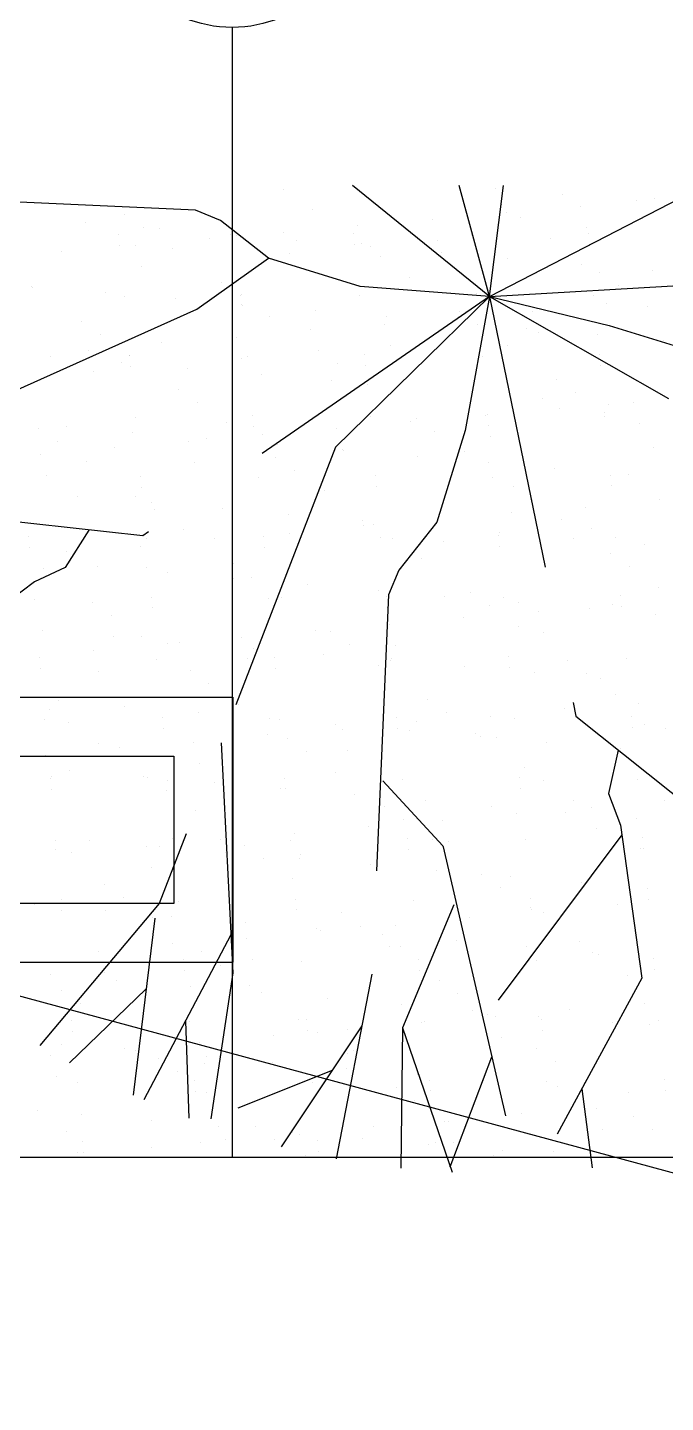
# Model space of a CAD drawing. Header units: millimetres. Extents: x 98 to 155, y -181 to 127.
# Drawn here: x 147.302 to 148.6, y 123.112 to 125.912 of the extents above; entities that cross this region are included whole.
import ezdxf
from ezdxf.enums import TextEntityAlignment as Align
from ezdxf.xclip import XClip

# ---------------------------------------------------------------- set-up
doc = ezdxf.new("R2010")
doc.units = ezdxf.units.MM
doc.header["$LTSCALE"] = 15
doc.header["$XCLIPFRAME"] = 2
for name, pattern in [('ACAD_ISO07W100', [3, 0, -3]), ('HIDDEN', [0.375, 0.25, -0.125]), ('HIDDEN2', [0.1875, 0.125, -0.0625]), ('PHANTOM', [63.5, 31.75, -6.35, 6.35, -6.35, 6.35, -6.35]), ('PHANTOM2', [1.25, 0.625, -0.125, 0.125, -0.125, 0.125, -0.125])]:
    doc.linetypes.add(name, pattern=pattern)
doc.layers.get('0').update_dxf_attribs({"color": 250})
for name, color, linetype in [('A-EJES', 250, 'PHANTOM'), ('A-MURO BAJO', 250, 'Continuous'), ('A-PROYECCIONES', 250, 'HIDDEN'), ('A_30_DispositivosSanit', 250, 'Continuous'), ('DLP_VERDE', 250, 'Continuous')]:
    doc.layers.add(name, color=color, linetype=linetype)
doc.layers.add('A-MUROS', color=252, linetype='Continuous', lineweight=30)
doc.styles.add('R80', font='ARIALN.TTF', dxfattribs={"height": 2.03})

# ---------------------------------------------------------------- blocks, each defined once
blk = doc.blocks.new('A$C9f73720c')
at = {"layer": 'A-MURO BAJO'}
blk.add_line((29.4557, 91.5353, 0), (28.2545, 86.1679, 0), dxfattribs=at)
at = {"layer": 'A-PROYECCIONES'}
blk.add_line((27.9525, 87.1063, 0), (53.4443, 135.5564, 0), dxfattribs=at)
at = {"layer": 'A-PROYECCIONES', "linetype": 'HIDDEN2', "ltscale": 0.3}
for p, q in [((30.2875, 89.4606, 0), (30.62, 90.4319, 0)), ((30.2447, 89.6959, 0), (30.114, 89.9824, 0)), ((30.9115, 89.2106, 0), (31.1136, 89.9564, 0)), ((29.5499, 89.5911, 0), (29.3205, 89.8917, 0)), ((29.3852, 89.6557, 0), (29.2728, 89.8404, 0)), ((29.4555, 89.4627, 0), (29.1664, 89.7091, 0)), ((29.5227, 89.6068, 0), (29.1808, 89.7284, 0)), ((30.2589, 89.6285, 0), (30.2447, 89.6959, 0)), ((30.6256, 89.6865, 0), (30.7141, 89.2519, 0)), ((29.3041, 89.5917, 0), (29.1103, 89.6282, 0)), ((30.3232, 89.5649, 0), (30.2589, 89.6285, 0)), ((30.3781, 89.0385, 0), (29.5499, 89.5911, 0)), ((29.3793, 89.4757, 0), (29.0987, 89.5846, 0)), ((29.1414, 89.322, 0), (29.1082, 89.5262, 0)), ((29.2167, 89.2434, 0), (29.0119, 89.4574, 0)), ((29.8417, 89.3964, 0), (29.3793, 89.4757, 0)), ((30.6088, 88.665, 0), (30.2875, 89.4606, 0)), ((29.315, 89.2005, 0), (28.9638, 89.3536, 0)), ((29.1945, 89.1635, 0), (28.9163, 89.2293, 0)), ((30.7141, 89.2519, 0), (30.7836, 89.0874, 0)), ((30.0608, 88.9984, 0), (29.315, 89.2005, 0)), ((30.88, 89.166, 0), (30.9115, 89.2106, 0)), ((30.6088, 88.665, 0), (31.2702, 89.1886, 0)), ((29.1945, 89.1635, 0), (28.8855, 89.1289, 0)), ((29.416, 89.0067, 0), (29.1945, 89.1635, 0)), ((30.7836, 89.0874, 0), (30.88, 89.166, 0)), ((28.8973, 89.1302, 0), (29.0971, 88.9989, 0)), ((29.6944, 89.0928, 0), (29.5385, 89.002, 0)), ((30.6861, 88.9178, 0), (30.7836, 89.0874, 0)), ((30.6088, 88.665, 0), (30.3781, 89.0385, 0)), ((29.5364, 89.0022, 0), (28.8547, 88.9972, 0)), ((29.5385, 89.002, 0), (29.5364, 89.0022, 0)), ((30.1055, 88.9669, 0), (30.0608, 88.9984, 0)), ((29.4804, 88.6421, 0), (29.2072, 88.9606, 0)), ((30.184, 88.8705, 0), (30.1055, 88.9669, 0)), ((29.1868, 88.666, 0), (28.9148, 88.9031, 0)), ((30.6088, 88.665, 0), (30.6861, 88.9178, 0)), ((30.3537, 88.773, 0), (30.184, 88.8705, 0)), ((28.9937, 88.8343, 0), (28.8323, 88.8485, 0)), ((30.6088, 88.665, 0), (30.3537, 88.773, 0)), ((29.7365, 88.6803, 0), (28.9353, 88.0365, 0)), ((29.5007, 88.6404, 0), (29.1868, 88.666, 0)), ((30.6088, 88.665, 0), (29.7365, 88.6803, 0)), ((30.6088, 88.665, 0), (30.9996, 88.6834, 0)), ((29.5689, 88.65, 0), (29.5007, 88.6404, 0)), ((29.6506, 88.6112, 0), (29.5689, 88.65, 0)), ((30.6088, 88.665, 0), (30.3268, 88.3552, 0)), ((30.6088, 88.665, 0), (30.4985, 88.4406, 0)), ((30.6088, 88.665, 0), (30.5253, 88.1519, 0)), ((30.6088, 88.665, 0), (30.7199, 88.243, 0)), ((30.6088, 88.665, 0), (30.8308, 88.5854, 0)), ((30.4985, 88.4406, 0), (30.401, 88.271, 0))]:
    blk.add_line(p, q, dxfattribs=at)
at = {"layer": 'DLP_VERDE', "linetype": 'Continuous'}
for p, q in [((29.1924, 89.9255, 0), (29.1924, 89.9255, 0)), ((29.1387, 89.8763, 0), (29.1387, 89.8763, 0)), ((29.2508, 89.8722, 0), (29.2508, 89.8722, 0)), ((29.2953, 89.8741, 0), (29.2953, 89.8741, 0)), ((29.0892, 89.8521, 0), (29.0892, 89.8521, 0)), ((29.091, 89.8652, 0), (29.091, 89.8652, 0)), ((29.1113, 89.8492, 0), (29.1113, 89.8492, 0)), ((29.3129, 89.8473, 0), (29.3129, 89.8473, 0)), ((29.1646, 89.8402, 0), (29.1646, 89.8402, 0)), ((29.2303, 89.8335, 0), (29.2303, 89.8335, 0)), ((29.3343, 89.8198, 0), (29.3343, 89.8198, 0)), ((29.3563, 89.8169, 0), (29.3563, 89.8169, 0)), ((29.4198, 89.8244, 0), (29.4198, 89.8244, 0)), ((29.4564, 89.839, 0), (29.4564, 89.839, 0)), ((29.6027, 89.8397, 0), (29.6027, 89.8397, 0)), ((29.3854, 89.7928, 0), (29.3854, 89.7928, 0)), ((29.4753, 89.8012, 0), (29.4753, 89.8012, 0)), ((29.5793, 89.7875, 0), (29.5793, 89.7875, 0)), ((29.6013, 89.7846, 0), (29.6013, 89.7846, 0)), ((29.7026, 89.774, 0), (29.7026, 89.774, 0)), ((29.7203, 89.769, 0), (29.7203, 89.769, 0)), ((29.3317, 89.7436, 0), (29.3317, 89.7436, 0)), ((29.4373, 89.731, 0), (29.4373, 89.731, 0)), ((29.4818, 89.733, 0), (29.4818, 89.733, 0)), ((29.6905, 89.7421, 0), (29.6905, 89.7421, 0)), ((29.8243, 89.7553, 0), (29.8243, 89.7553, 0)), ((29.8463, 89.7524, 0), (29.8463, 89.7524, 0)), ((29.8503, 89.7491, 0), (29.8503, 89.7491, 0)), ((29.8947, 89.751, 0), (29.8947, 89.751, 0)), ((29.9653, 89.7367, 0), (29.9653, 89.7367, 0)), ((29.0688, 89.7149, 0), (29.0688, 89.7149, 0)), ((29.1212, 89.7025, 0), (29.1212, 89.7025, 0)), ((29.2675, 89.7031, 0), (29.2675, 89.7031, 0)), ((29.2775, 89.7241, 0), (29.2775, 89.7241, 0)), ((29.4158, 89.7102, 0), (29.4158, 89.7102, 0)), ((29.5592, 89.7019, 0), (29.5592, 89.7019, 0)), ((29.7055, 89.7026, 0), (29.7055, 89.7026, 0)), ((29.8538, 89.7096, 0), (29.8538, 89.7096, 0)), ((29.9837, 89.722, 0), (29.9837, 89.722, 0)), ((30.0693, 89.723, 0), (30.0693, 89.723, 0)), ((30.0914, 89.7201, 0), (30.0914, 89.7201, 0)), ((30.1435, 89.7021, 0), (30.1435, 89.7021, 0)), ((30.2104, 89.7045, 0), (30.2104, 89.7045, 0)), ((29.6128, 89.6917, 0), (29.6128, 89.6917, 0)), ((29.9493, 89.6905, 0), (29.9493, 89.6905, 0)), ((29.9973, 89.7014, 0), (29.9973, 89.7014, 0)), ((30.3144, 89.6908, 0), (30.3144, 89.6908, 0)), ((30.3364, 89.6879, 0), (30.3364, 89.6879, 0)), ((29.2419, 89.6613, 0), (29.2419, 89.6613, 0)), ((29.5784, 89.6601, 0), (29.5784, 89.6601, 0)), ((30.2665, 89.6716, 0), (30.2665, 89.6716, 0)), ((29.2075, 89.6298, 0), (29.2075, 89.6298, 0)), ((29.8956, 89.6413, 0), (29.8956, 89.6413, 0)), ((30.29, 89.6189, 0), (30.29, 89.6189, 0)), ((30.4498, 89.6259, 0), (30.4498, 89.6259, 0)), ((30.4942, 89.6279, 0), (30.4942, 89.6279, 0)), ((30.5476, 89.6197, 0), (30.5476, 89.6197, 0)), ((29.0561, 89.6163, 0), (29.0561, 89.6163, 0)), ((29.1601, 89.6026, 0), (29.1601, 89.6026, 0)), ((29.1821, 89.5997, 0), (29.1821, 89.5997, 0)), ((29.5246, 89.6109, 0), (29.5246, 89.6109, 0)), ((29.6238, 89.5899, 0), (29.6238, 89.5899, 0)), ((29.6683, 89.5918, 0), (29.6683, 89.5918, 0)), ((29.877, 89.6009, 0), (29.877, 89.6009, 0)), ((30.0368, 89.6079, 0), (30.0368, 89.6079, 0)), ((30.0812, 89.6098, 0), (30.0812, 89.6098, 0)), ((29.051, 89.5649, 0), (29.051, 89.5649, 0)), ((29.0806, 89.5736, 0), (29.0806, 89.5736, 0)), ((29.1537, 89.5805, 0), (29.1537, 89.5805, 0)), ((29.2109, 89.5718, 0), (29.2109, 89.5718, 0)), ((29.224, 89.5654, 0), (29.224, 89.5654, 0)), ((29.2553, 89.5738, 0), (29.2553, 89.5738, 0)), ((29.3011, 89.584, 0), (29.3011, 89.584, 0)), ((29.3703, 89.566, 0), (29.3703, 89.566, 0)), ((29.4051, 89.5703, 0), (29.4051, 89.5703, 0)), ((29.4272, 89.5674, 0), (29.4272, 89.5674, 0)), ((29.464, 89.5829, 0), (29.464, 89.5829, 0)), ((29.5186, 89.5731, 0), (29.5186, 89.5731, 0)), ((29.6621, 89.5648, 0), (29.6621, 89.5648, 0)), ((29.8083, 89.5655, 0), (29.8083, 89.5655, 0)), ((29.9566, 89.5725, 0), (29.9566, 89.5725, 0)), ((30.1001, 89.5643, 0), (30.1001, 89.5643, 0)), ((30.1767, 89.5893, 0), (30.1767, 89.5893, 0)), ((30.2464, 89.565, 0), (30.2464, 89.565, 0)), ((30.3947, 89.572, 0), (30.3947, 89.572, 0)), ((30.5132, 89.5882, 0), (30.5132, 89.5882, 0)), ((30.5381, 89.5638, 0), (30.5381, 89.5638, 0)), ((30.6844, 89.5644, 0), (30.6844, 89.5644, 0)), ((30.8304, 89.5693, 0), (30.8304, 89.5693, 0)), ((30.8327, 89.5715, 0), (30.8327, 89.5715, 0)), ((29.5461, 89.5518, 0), (29.5461, 89.5518, 0)), ((29.6502, 89.5381, 0), (29.6502, 89.5381, 0)), ((29.6722, 89.5352, 0), (29.6722, 89.5352, 0)), ((29.8058, 89.559, 0), (29.8058, 89.559, 0)), ((30.1423, 89.5578, 0), (30.1423, 89.5578, 0)), ((30.4595, 89.5389, 0), (30.4595, 89.5389, 0)), ((29.4349, 89.5286, 0), (29.4349, 89.5286, 0)), ((29.7714, 89.5274, 0), (29.7714, 89.5274, 0)), ((29.7912, 89.5195, 0), (29.7912, 89.5195, 0)), ((29.8952, 89.5058, 0), (29.8952, 89.5058, 0)), ((30.0886, 89.5086, 0), (30.0886, 89.5086, 0)), ((29.0639, 89.4982, 0), (29.0639, 89.4982, 0)), ((29.4004, 89.4971, 0), (29.4004, 89.4971, 0)), ((29.7176, 89.4782, 0), (29.7176, 89.4782, 0)), ((29.9172, 89.5029, 0), (29.9172, 89.5029, 0)), ((30.0362, 89.4873, 0), (30.0362, 89.4873, 0)), ((30.4765, 89.4778, 0), (30.4765, 89.4778, 0)), ((30.6363, 89.4848, 0), (30.6363, 89.4848, 0)), ((30.6807, 89.4867, 0), (30.6807, 89.4867, 0)), ((30.7406, 89.487, 0), (30.7406, 89.487, 0)), ((30.8894, 89.4958, 0), (30.8894, 89.4958, 0)), ((29.0295, 89.4667, 0), (29.0295, 89.4667, 0)), ((29.8548, 89.4506, 0), (29.8548, 89.4506, 0)), ((30.0635, 89.4597, 0), (30.0635, 89.4597, 0)), ((30.1402, 89.4736, 0), (30.1402, 89.4736, 0)), ((30.1622, 89.4707, 0), (30.1622, 89.4707, 0)), ((30.2233, 89.4667, 0), (30.2233, 89.4667, 0)), ((30.2677, 89.4687, 0), (30.2677, 89.4687, 0)), ((30.2812, 89.455, 0), (30.2812, 89.455, 0)), ((30.3697, 89.4566, 0), (30.3697, 89.4566, 0)), ((30.7062, 89.4555, 0), (30.7062, 89.4555, 0)), ((29.0351, 89.4294, 0), (29.0351, 89.4294, 0)), ((29.1834, 89.4365, 0), (29.1834, 89.4365, 0)), ((29.2375, 89.4237, 0), (29.2375, 89.4237, 0)), ((29.3269, 89.4282, 0), (29.3269, 89.4282, 0)), ((29.3467, 89.4478, 0), (29.3467, 89.4478, 0)), ((29.3974, 89.4307, 0), (29.3974, 89.4307, 0)), ((29.4418, 89.4326, 0), (29.4418, 89.4326, 0)), ((29.4731, 89.4289, 0), (29.4731, 89.4289, 0)), ((29.6214, 89.436, 0), (29.6214, 89.436, 0)), ((29.6505, 89.4417, 0), (29.6505, 89.4417, 0)), ((29.7649, 89.4277, 0), (29.7649, 89.4277, 0)), ((29.8103, 89.4487, 0), (29.8103, 89.4487, 0)), ((29.9112, 89.4284, 0), (29.9112, 89.4284, 0)), ((29.9988, 89.4263, 0), (29.9988, 89.4263, 0)), ((30.0595, 89.4354, 0), (30.0595, 89.4354, 0)), ((30.2029, 89.4272, 0), (30.2029, 89.4272, 0)), ((30.3353, 89.4251, 0), (30.3353, 89.4251, 0)), ((30.3492, 89.4279, 0), (30.3492, 89.4279, 0)), ((30.3852, 89.4413, 0), (30.3852, 89.4413, 0)), ((30.4073, 89.4384, 0), (30.4073, 89.4384, 0)), ((30.4975, 89.4349, 0), (30.4975, 89.4349, 0)), ((30.5263, 89.4227, 0), (30.5263, 89.4227, 0)), ((30.641, 89.4267, 0), (30.641, 89.4267, 0)), ((30.7873, 89.4273, 0), (30.7873, 89.4273, 0)), ((30.9355, 89.4344, 0), (30.9355, 89.4344, 0)), ((28.9844, 89.4126, 0), (28.9844, 89.4126, 0)), ((29.0288, 89.4146, 0), (29.0288, 89.4146, 0)), ((29.6278, 89.3959, 0), (29.6278, 89.3959, 0)), ((29.9643, 89.3947, 0), (29.9643, 89.3947, 0)), ((30.6303, 89.409, 0), (30.6303, 89.409, 0)), ((30.6523, 89.4061, 0), (30.6523, 89.4061, 0)), ((30.6525, 89.4062, 0), (30.6525, 89.4062, 0)), ((28.9859, 89.3854, 0), (28.9859, 89.3854, 0)), ((29.008, 89.3825, 0), (29.008, 89.3825, 0)), ((29.127, 89.3668, 0), (29.127, 89.3668, 0)), ((30.2815, 89.3759, 0), (30.2815, 89.3759, 0)), ((30.7713, 89.3905, 0), (30.7713, 89.3905, 0)), ((30.8753, 89.3768, 0), (30.8753, 89.3768, 0)), ((30.8973, 89.3739, 0), (30.8973, 89.3739, 0)), ((29.231, 89.3531, 0), (29.231, 89.3531, 0)), ((29.253, 89.3502, 0), (29.253, 89.3502, 0)), ((29.2569, 89.3655, 0), (29.2569, 89.3655, 0)), ((29.5934, 89.3644, 0), (29.5934, 89.3644, 0)), ((29.9106, 89.3455, 0), (29.9106, 89.3455, 0)), ((30.8228, 89.3436, 0), (30.8228, 89.3436, 0)), ((30.8672, 89.3455, 0), (30.8672, 89.3455, 0)), ((30.9336, 89.3543, 0), (30.9336, 89.3543, 0)), ((29.2225, 89.334, 0), (29.2225, 89.334, 0)), ((29.372, 89.3346, 0), (29.372, 89.3346, 0)), ((29.476, 89.3209, 0), (29.476, 89.3209, 0)), ((29.498, 89.318, 0), (29.498, 89.318, 0)), ((29.5397, 89.3151, 0), (29.5397, 89.3151, 0)), ((30.25, 89.3186, 0), (30.25, 89.3186, 0)), ((30.4098, 89.3255, 0), (30.4098, 89.3255, 0)), ((30.4542, 89.3275, 0), (30.4542, 89.3275, 0)), ((30.5627, 89.324, 0), (30.5627, 89.324, 0)), ((30.663, 89.3366, 0), (30.663, 89.3366, 0)), ((30.8992, 89.3228, 0), (30.8992, 89.3228, 0)), ((28.9917, 89.2917, 0), (28.9917, 89.2917, 0)), ((29.138, 89.2923, 0), (29.138, 89.2923, 0)), ((29.1687, 89.2848, 0), (29.1687, 89.2848, 0)), ((29.2862, 89.2994, 0), (29.2862, 89.2994, 0)), ((29.424, 89.2825, 0), (29.424, 89.2825, 0)), ((29.4297, 89.2911, 0), (29.4297, 89.2911, 0)), ((29.576, 89.2918, 0), (29.576, 89.2918, 0)), ((29.5839, 89.2895, 0), (29.5839, 89.2895, 0)), ((29.617, 89.3023, 0), (29.617, 89.3023, 0)), ((29.6283, 89.2914, 0), (29.6283, 89.2914, 0)), ((29.721, 89.2886, 0), (29.721, 89.2886, 0)), ((29.7243, 89.2988, 0), (29.7243, 89.2988, 0)), ((29.7431, 89.2857, 0), (29.7431, 89.2857, 0)), ((29.837, 89.3005, 0), (29.837, 89.3005, 0)), ((29.8677, 89.2906, 0), (29.8677, 89.2906, 0)), ((29.9968, 89.3075, 0), (29.9968, 89.3075, 0)), ((30.014, 89.2913, 0), (30.014, 89.2913, 0)), ((30.0413, 89.3095, 0), (30.0413, 89.3095, 0)), ((30.1623, 89.2983, 0), (30.1623, 89.2983, 0)), ((30.1917, 89.2936, 0), (30.1917, 89.2936, 0)), ((30.3058, 89.2901, 0), (30.3058, 89.2901, 0)), ((30.4521, 89.2908, 0), (30.4521, 89.2908, 0)), ((30.5282, 89.2924, 0), (30.5282, 89.2924, 0)), ((30.6003, 89.2978, 0), (30.6003, 89.2978, 0)), ((30.7438, 89.2896, 0), (30.7438, 89.2896, 0)), ((30.8901, 89.2902, 0), (30.8901, 89.2902, 0)), ((29.011, 89.2645, 0), (29.011, 89.2645, 0)), ((29.1709, 89.2715, 0), (29.1709, 89.2715, 0)), ((29.2153, 89.2734, 0), (29.2153, 89.2734, 0)), ((29.8208, 89.2632, 0), (29.8208, 89.2632, 0)), ((29.862, 89.2701, 0), (29.862, 89.2701, 0)), ((29.966, 89.2564, 0), (29.966, 89.2564, 0)), ((30.1573, 89.2621, 0), (30.1573, 89.2621, 0)), ((30.8454, 89.2735, 0), (30.8454, 89.2735, 0)), ((29.4499, 89.2329, 0), (29.4499, 89.2329, 0)), ((29.7864, 89.2317, 0), (29.7864, 89.2317, 0)), ((29.9881, 89.2535, 0), (29.9881, 89.2535, 0)), ((30.1071, 89.2378, 0), (30.1071, 89.2378, 0)), ((30.4745, 89.2432, 0), (30.4745, 89.2432, 0)), ((29.0789, 89.2025, 0), (29.0789, 89.2025, 0)), ((29.4155, 89.2013, 0), (29.4155, 89.2013, 0)), ((30.1036, 89.2128, 0), (30.1036, 89.2128, 0)), ((30.2111, 89.2241, 0), (30.2111, 89.2241, 0)), ((30.2331, 89.2212, 0), (30.2331, 89.2212, 0)), ((30.3521, 89.2055, 0), (30.3521, 89.2055, 0)), ((29.0445, 89.171, 0), (29.0445, 89.171, 0)), ((29.7326, 89.1824, 0), (29.7326, 89.1824, 0)), ((30.4365, 89.1774, 0), (30.4365, 89.1774, 0)), ((30.4561, 89.1918, 0), (30.4561, 89.1918, 0)), ((30.4781, 89.1889, 0), (30.4781, 89.1889, 0)), ((30.5963, 89.1844, 0), (30.5963, 89.1844, 0)), ((30.5971, 89.1733, 0), (30.5971, 89.1733, 0)), ((30.6407, 89.1863, 0), (30.6407, 89.1863, 0)), ((30.7556, 89.1913, 0), (30.7556, 89.1913, 0)), ((30.8495, 89.1954, 0), (30.8495, 89.1954, 0)), ((28.951, 89.1628, 0), (28.951, 89.1628, 0)), ((28.9528, 89.1496, 0), (28.9528, 89.1496, 0)), ((29.0945, 89.1546, 0), (29.0945, 89.1546, 0)), ((29.2408, 89.1552, 0), (29.2408, 89.1552, 0)), ((29.3617, 89.1521, 0), (29.3617, 89.1521, 0)), ((29.3891, 89.1623, 0), (29.3891, 89.1623, 0)), ((29.5325, 89.154, 0), (29.5325, 89.154, 0)), ((29.6788, 89.1547, 0), (29.6788, 89.1547, 0)), ((29.7704, 89.1483, 0), (29.7704, 89.1483, 0)), ((29.8148, 89.1502, 0), (29.8148, 89.1502, 0)), ((29.8271, 89.1617, 0), (29.8271, 89.1617, 0)), ((29.9706, 89.1535, 0), (29.9706, 89.1535, 0)), ((30.0235, 89.1594, 0), (30.0235, 89.1594, 0)), ((30.1169, 89.1542, 0), (30.1169, 89.1542, 0)), ((30.1833, 89.1663, 0), (30.1833, 89.1663, 0)), ((30.2278, 89.1683, 0), (30.2278, 89.1683, 0)), ((30.2651, 89.1612, 0), (30.2651, 89.1612, 0)), ((30.3847, 89.1609, 0), (30.3847, 89.1609, 0)), ((30.4086, 89.153, 0), (30.4086, 89.153, 0)), ((30.5549, 89.1537, 0), (30.5549, 89.1537, 0)), ((30.7011, 89.1596, 0), (30.7011, 89.1596, 0)), ((30.7032, 89.1607, 0), (30.7032, 89.1607, 0)), ((30.7212, 89.1597, 0), (30.7212, 89.1597, 0)), ((30.7232, 89.1567, 0), (30.7232, 89.1567, 0)), ((30.8466, 89.1525, 0), (30.8466, 89.1525, 0)), ((28.9888, 89.1142, 0), (28.9888, 89.1142, 0)), ((28.9908, 89.1217, 0), (28.9908, 89.1217, 0)), ((29.0568, 89.1359, 0), (29.0568, 89.1359, 0)), ((29.0788, 89.133, 0), (29.0788, 89.133, 0)), ((29.1975, 89.1233, 0), (29.1975, 89.1233, 0)), ((29.1978, 89.1174, 0), (29.1978, 89.1174, 0)), ((29.3574, 89.1303, 0), (29.3574, 89.1303, 0)), ((29.4018, 89.1322, 0), (29.4018, 89.1322, 0)), ((29.6105, 89.1413, 0), (29.6105, 89.1413, 0)), ((30.0138, 89.1305, 0), (30.0138, 89.1305, 0)), ((30.3503, 89.1294, 0), (30.3503, 89.1294, 0)), ((30.8422, 89.141, 0), (30.8422, 89.141, 0)), ((28.9444, 89.1122, 0), (28.9444, 89.1122, 0)), ((29.3018, 89.1037, 0), (29.3018, 89.1037, 0)), ((29.3239, 89.1008, 0), (29.3239, 89.1008, 0)), ((29.6429, 89.1002, 0), (29.6429, 89.1002, 0)), ((29.9794, 89.099, 0), (29.9794, 89.099, 0)), ((30.6675, 89.1105, 0), (30.6675, 89.1105, 0)), ((29.2719, 89.0698, 0), (29.2719, 89.0698, 0)), ((29.4429, 89.0851, 0), (29.4429, 89.0851, 0)), ((29.5469, 89.0714, 0), (29.5469, 89.0714, 0)), ((29.5689, 89.0685, 0), (29.5689, 89.0685, 0)), ((29.6084, 89.0686, 0), (29.6084, 89.0686, 0)), ((30.2966, 89.0801, 0), (30.2966, 89.0801, 0)), ((28.901, 89.0394, 0), (28.901, 89.0394, 0)), ((29.2375, 89.0383, 0), (29.2375, 89.0383, 0)), ((29.6879, 89.0529, 0), (29.6879, 89.0529, 0)), ((29.7919, 89.0392, 0), (29.7919, 89.0392, 0)), ((29.8139, 89.0363, 0), (29.8139, 89.0363, 0)), ((29.9256, 89.0497, 0), (29.9256, 89.0497, 0)), ((30.623, 89.0362, 0), (30.623, 89.0362, 0)), ((30.7828, 89.0432, 0), (30.7828, 89.0432, 0)), ((30.8272, 89.0451, 0), (30.8272, 89.0451, 0)), ((28.9056, 89.0187, 0), (28.9056, 89.0187, 0)), ((29.0539, 89.0257, 0), (29.0539, 89.0257, 0)), ((29.1974, 89.0175, 0), (29.1974, 89.0175, 0)), ((29.3436, 89.0181, 0), (29.3436, 89.0181, 0)), ((29.4919, 89.0252, 0), (29.4919, 89.0252, 0)), ((29.5547, 89.0194, 0), (29.5547, 89.0194, 0)), ((29.6354, 89.0169, 0), (29.6354, 89.0169, 0)), ((29.7817, 89.0176, 0), (29.7817, 89.0176, 0)), ((29.9299, 89.0246, 0), (29.9299, 89.0246, 0)), ((29.9329, 89.0206, 0), (29.9329, 89.0206, 0)), ((29.9569, 89.0071, 0), (29.9569, 89.0071, 0)), ((30.0013, 89.0091, 0), (30.0013, 89.0091, 0)), ((30.0369, 89.0069, 0), (30.0369, 89.0069, 0)), ((30.0589, 89.004, 0), (30.0589, 89.004, 0)), ((30.0734, 89.0164, 0), (30.0734, 89.0164, 0)), ((30.21, 89.0182, 0), (30.21, 89.0182, 0)), ((30.2197, 89.0171, 0), (30.2197, 89.0171, 0)), ((30.368, 89.0241, 0), (30.368, 89.0241, 0)), ((30.3698, 89.0252, 0), (30.3698, 89.0252, 0)), ((30.4143, 89.0271, 0), (30.4143, 89.0271, 0)), ((30.5115, 89.0159, 0), (30.5115, 89.0159, 0)), ((30.5777, 89.0282, 0), (30.5777, 89.0282, 0)), ((30.6577, 89.0166, 0), (30.6577, 89.0166, 0)), ((30.806, 89.0236, 0), (30.806, 89.0236, 0)), ((30.9142, 89.027, 0), (30.9142, 89.027, 0)), ((29.1838, 88.989, 0), (29.1838, 88.989, 0)), ((29.384, 88.9821, 0), (29.384, 88.9821, 0)), ((29.5439, 88.9891, 0), (29.5439, 88.9891, 0)), ((29.5883, 88.991, 0), (29.5883, 88.991, 0)), ((29.797, 89.0002, 0), (29.797, 89.0002, 0)), ((30.1779, 88.9883, 0), (30.1779, 88.9883, 0)), ((30.2068, 88.9978, 0), (30.2068, 88.9978, 0)), ((30.2819, 88.9746, 0), (30.2819, 88.9746, 0)), ((30.5433, 88.9967, 0), (30.5433, 88.9967, 0)), ((30.8605, 88.9778, 0), (30.8605, 88.9778, 0)), ((28.971, 88.9641, 0), (28.971, 88.9641, 0)), ((29.1309, 88.9711, 0), (29.1309, 88.9711, 0)), ((29.1753, 88.973, 0), (29.1753, 88.973, 0)), ((29.8358, 88.9675, 0), (29.8358, 88.9675, 0)), ((30.1723, 88.9663, 0), (30.1723, 88.9663, 0)), ((30.304, 88.9717, 0), (30.304, 88.9717, 0)), ((30.423, 88.9561, 0), (30.423, 88.9561, 0)), ((30.4895, 88.9474, 0), (30.4895, 88.9474, 0)), ((28.8826, 88.9187, 0), (28.8826, 88.9187, 0)), ((29.4649, 88.9371, 0), (29.4649, 88.9371, 0)), ((29.8014, 88.9359, 0), (29.8014, 88.9359, 0)), ((30.527, 88.9424, 0), (30.527, 88.9424, 0)), ((30.549, 88.9395, 0), (30.549, 88.9395, 0)), ((30.668, 88.9238, 0), (30.668, 88.9238, 0)), ((28.9047, 88.9158, 0), (28.9047, 88.9158, 0)), ((29.0237, 88.9002, 0), (29.0237, 88.9002, 0)), ((29.094, 88.9067, 0), (29.094, 88.9067, 0)), ((29.4305, 88.9056, 0), (29.4305, 88.9056, 0)), ((30.1186, 88.917, 0), (30.1186, 88.917, 0)), ((30.7707, 88.8955, 0), (30.7707, 88.8955, 0)), ((30.772, 88.9101, 0), (30.772, 88.9101, 0)), ((30.794, 88.9072, 0), (30.794, 88.9072, 0)), ((30.8095, 88.895, 0), (30.8095, 88.895, 0)), ((28.8622, 88.8809, 0), (28.8622, 88.8809, 0)), ((29.0084, 88.8816, 0), (29.0084, 88.8816, 0)), ((29.0596, 88.8752, 0), (29.0596, 88.8752, 0)), ((29.1277, 88.8865, 0), (29.1277, 88.8865, 0)), ((29.1497, 88.8836, 0), (29.1497, 88.8836, 0)), ((29.1567, 88.8886, 0), (29.1567, 88.8886, 0)), ((29.2687, 88.8679, 0), (29.2687, 88.8679, 0)), ((29.3002, 88.8804, 0), (29.3002, 88.8804, 0)), ((29.4465, 88.881, 0), (29.4465, 88.881, 0)), ((29.5948, 88.8881, 0), (29.5948, 88.8881, 0)), ((29.7382, 88.8798, 0), (29.7382, 88.8798, 0)), ((29.7477, 88.8867, 0), (29.7477, 88.8867, 0)), ((29.8845, 88.8805, 0), (29.8845, 88.8805, 0)), ((30.0328, 88.8875, 0), (30.0328, 88.8875, 0)), ((30.1434, 88.866, 0), (30.1434, 88.866, 0)), ((30.1763, 88.8793, 0), (30.1763, 88.8793, 0)), ((30.1878, 88.8679, 0), (30.1878, 88.8679, 0)), ((30.3225, 88.88, 0), (30.3225, 88.88, 0)), ((30.3965, 88.877, 0), (30.3965, 88.877, 0)), ((30.3997, 88.8651, 0), (30.3997, 88.8651, 0)), ((30.4708, 88.887, 0), (30.4708, 88.887, 0)), ((30.5563, 88.884, 0), (30.5563, 88.884, 0)), ((30.6008, 88.8859, 0), (30.6008, 88.8859, 0)), ((30.6143, 88.8788, 0), (30.6143, 88.8788, 0)), ((30.7362, 88.864, 0), (30.7362, 88.864, 0)), ((30.7606, 88.8794, 0), (30.7606, 88.8794, 0)), ((29.3727, 88.8542, 0), (29.3727, 88.8542, 0)), ((29.3767, 88.8563, 0), (29.3767, 88.8563, 0)), ((29.3947, 88.8513, 0), (29.3947, 88.8513, 0)), ((29.5137, 88.8357, 0), (29.5137, 88.8357, 0)), ((29.5705, 88.841, 0), (29.5705, 88.841, 0)), ((29.7304, 88.8479, 0), (29.7304, 88.8479, 0)), ((29.7748, 88.8499, 0), (29.7748, 88.8499, 0)), ((29.9835, 88.859, 0), (29.9835, 88.859, 0)), ((30.0288, 88.8348, 0), (30.0288, 88.8348, 0)), ((28.9044, 88.8119, 0), (28.9044, 88.8119, 0)), ((28.9488, 88.8138, 0), (28.9488, 88.8138, 0)), ((29.0058, 88.8259, 0), (29.0058, 88.8259, 0)), ((29.1575, 88.8229, 0), (29.1575, 88.8229, 0)), ((29.3174, 88.8299, 0), (29.3174, 88.8299, 0)), ((29.3618, 88.8318, 0), (29.3618, 88.8318, 0)), ((29.6177, 88.822, 0), (29.6177, 88.822, 0)), ((29.6398, 88.8191, 0), (29.6398, 88.8191, 0)), ((30.3653, 88.8336, 0), (30.3653, 88.8336, 0)), ((30.6825, 88.8147, 0), (30.6825, 88.8147, 0)), ((29.6579, 88.8044, 0), (29.6579, 88.8044, 0)), ((29.7587, 88.8034, 0), (29.7587, 88.8034, 0)), ((29.8628, 88.7897, 0), (29.8628, 88.7897, 0)), ((29.8848, 88.7868, 0), (29.8848, 88.7868, 0)), ((29.9944, 88.8032, 0), (29.9944, 88.8032, 0)), ((30.3116, 88.7843, 0), (30.3116, 88.7843, 0)), ((29.2596, 88.7515, 0), (29.2596, 88.7515, 0)), ((29.2869, 88.774, 0), (29.2869, 88.774, 0)), ((29.6235, 88.7729, 0), (29.6235, 88.7729, 0)), ((29.6976, 88.751, 0), (29.6976, 88.751, 0)), ((29.9406, 88.754, 0), (29.9406, 88.754, 0)), ((30.0038, 88.7711, 0), (30.0038, 88.7711, 0)), ((30.1078, 88.7574, 0), (30.1078, 88.7574, 0)), ((30.1298, 88.7545, 0), (30.1298, 88.7545, 0)), ((30.1356, 88.7504, 0), (30.1356, 88.7504, 0)), ((30.5737, 88.7499, 0), (30.5737, 88.7499, 0)), ((28.916, 88.7437, 0), (28.916, 88.7437, 0)), ((28.965, 88.7438, 0), (28.965, 88.7438, 0)), ((29.1113, 88.7445, 0), (29.1113, 88.7445, 0)), ((29.2525, 88.7425, 0), (29.2525, 88.7425, 0)), ((29.403, 88.7433, 0), (29.403, 88.7433, 0)), ((29.5493, 88.7439, 0), (29.5493, 88.7439, 0)), ((29.5697, 88.7236, 0), (29.5697, 88.7236, 0)), ((29.8411, 88.7427, 0), (29.8411, 88.7427, 0)), ((29.9873, 88.7434, 0), (29.9873, 88.7434, 0)), ((30.2488, 88.7389, 0), (30.2488, 88.7389, 0)), ((30.2791, 88.7422, 0), (30.2791, 88.7422, 0)), ((30.3299, 88.7248, 0), (30.3299, 88.7248, 0)), ((30.3528, 88.7252, 0), (30.3528, 88.7252, 0)), ((30.3743, 88.7267, 0), (30.3743, 88.7267, 0)), ((30.3748, 88.7223, 0), (30.3748, 88.7223, 0)), ((30.4254, 88.7429, 0), (30.4254, 88.7429, 0)), ((30.583, 88.7358, 0), (30.583, 88.7358, 0)), ((30.5927, 88.7324, 0), (30.5927, 88.7324, 0)), ((30.7171, 88.7417, 0), (30.7171, 88.7417, 0)), ((30.7428, 88.7428, 0), (30.7428, 88.7428, 0)), ((30.7873, 88.7448, 0), (30.7873, 88.7448, 0)), ((28.8816, 88.7121, 0), (28.8816, 88.7121, 0)), ((29.757, 88.6998, 0), (29.757, 88.6998, 0)), ((29.9169, 88.7068, 0), (29.9169, 88.7068, 0)), ((29.9613, 88.7087, 0), (29.9613, 88.7087, 0)), ((30.17, 88.7178, 0), (30.17, 88.7178, 0)), ((30.2218, 88.7021, 0), (30.2218, 88.7021, 0)), ((30.4938, 88.7066, 0), (30.4938, 88.7066, 0)), ((30.5583, 88.7009, 0), (30.5583, 88.7009, 0)), ((28.9535, 88.6693, 0), (28.9535, 88.6693, 0)), ((28.9755, 88.6664, 0), (28.9755, 88.6664, 0)), ((29.0909, 88.6707, 0), (29.0909, 88.6707, 0)), ((29.1353, 88.6726, 0), (29.1353, 88.6726, 0)), ((29.1988, 88.6932, 0), (29.1988, 88.6932, 0)), ((29.344, 88.6817, 0), (29.344, 88.6817, 0)), ((29.5039, 88.6887, 0), (29.5039, 88.6887, 0)), ((29.5483, 88.6907, 0), (29.5483, 88.6907, 0)), ((29.8509, 88.6717, 0), (29.8509, 88.6717, 0)), ((30.1874, 88.6705, 0), (30.1874, 88.6705, 0)), ((30.5978, 88.6929, 0), (30.5978, 88.6929, 0)), ((30.6199, 88.69, 0), (30.6199, 88.69, 0)), ((30.7389, 88.6744, 0), (30.7389, 88.6744, 0)), ((29.0945, 88.6507, 0), (29.0945, 88.6507, 0)), ((29.4799, 88.6413, 0), (29.4799, 88.6413, 0)), ((29.8164, 88.6402, 0), (29.8164, 88.6402, 0)), ((30.5046, 88.6517, 0), (30.5046, 88.6517, 0)), ((29.1985, 88.637, 0), (29.1985, 88.637, 0)), ((29.2206, 88.6341, 0), (29.2206, 88.6341, 0)), ((29.3396, 88.6185, 0), (29.3396, 88.6185, 0)), ((29.3624, 88.6144, 0), (29.3624, 88.6144, 0)), ((29.4455, 88.6098, 0), (29.4455, 88.6098, 0)), ((29.8004, 88.6139, 0), (29.8004, 88.6139, 0)), ((30.1336, 88.6213, 0), (30.1336, 88.6213, 0)), ((30.2385, 88.6133, 0), (30.2385, 88.6133, 0)), ((30.6765, 88.6128, 0), (30.6765, 88.6128, 0)), ((29.4436, 88.6048, 0), (29.4436, 88.6048, 0)), ((29.4656, 88.6019, 0), (29.4656, 88.6019, 0)), ((29.5059, 88.6062, 0), (29.5059, 88.6062, 0)), ((29.5846, 88.5862, 0), (29.5846, 88.5862, 0)), ((29.6521, 88.6068, 0), (29.6521, 88.6068, 0)), ((29.7627, 88.5909, 0), (29.7627, 88.5909, 0)), ((29.9439, 88.6056, 0), (29.9439, 88.6056, 0)), ((30.0902, 88.6063, 0), (30.0902, 88.6063, 0)), ((30.3819, 88.6051, 0), (30.3819, 88.6051, 0)), ((30.5164, 88.5836, 0), (30.5164, 88.5836, 0)), ((30.5282, 88.6058, 0), (30.5282, 88.6058, 0)), ((30.5608, 88.5856, 0), (30.5608, 88.5856, 0)), ((30.7695, 88.5947, 0), (30.7695, 88.5947, 0)), ((30.7857, 88.5997, 0), (30.7857, 88.5997, 0)), ((30.82, 88.6046, 0), (30.82, 88.6046, 0)), ((29.6886, 88.5725, 0), (29.6886, 88.5725, 0)), ((29.7106, 88.5696, 0), (29.7106, 88.5696, 0)), ((29.8296, 88.5539, 0), (29.8296, 88.5539, 0)), ((29.9435, 88.5586, 0), (29.9435, 88.5586, 0)), ((30.1034, 88.5656, 0), (30.1034, 88.5656, 0)), ((30.1478, 88.5675, 0), (30.1478, 88.5675, 0)), ((30.3565, 88.5766, 0), (30.3565, 88.5766, 0)), ((30.4148, 88.5694, 0), (30.4148, 88.5694, 0)), ((30.7513, 88.5682, 0), (30.7513, 88.5682, 0)), ((29.5305, 88.5406, 0), (29.5305, 88.5406, 0)), ((29.6904, 88.5476, 0), (29.6904, 88.5476, 0)), ((29.7348, 88.5495, 0), (29.7348, 88.5495, 0)), ((29.9336, 88.5402, 0), (29.9336, 88.5402, 0)), ((29.9557, 88.5373, 0), (29.9557, 88.5373, 0)), ((30.0438, 88.539, 0), (30.0438, 88.539, 0)), ((30.3803, 88.5378, 0), (30.3803, 88.5378, 0)), ((29.6729, 88.5086, 0), (29.6729, 88.5086, 0)), ((30.0094, 88.5075, 0), (30.0094, 88.5075, 0)), ((30.0746, 88.5217, 0), (30.0746, 88.5217, 0)), ((30.1786, 88.508, 0), (30.1786, 88.508, 0)), ((30.2007, 88.5051, 0), (30.2007, 88.5051, 0)), ((30.6975, 88.519, 0), (30.6975, 88.519, 0)), ((29.9033, 88.4767, 0), (29.9033, 88.4767, 0)), ((30.3197, 88.4894, 0), (30.3197, 88.4894, 0)), ((30.3266, 88.4886, 0), (30.3266, 88.4886, 0)), ((30.3413, 88.4762, 0), (30.3413, 88.4762, 0)), ((30.4237, 88.4757, 0), (30.4237, 88.4757, 0)), ((30.4457, 88.4728, 0), (30.4457, 88.4728, 0)), ((30.7793, 88.4757, 0), (30.7793, 88.4757, 0)), ((29.9557, 88.4582, 0), (29.9557, 88.4582, 0)), ((30.0467, 88.4685, 0), (30.0467, 88.4685, 0)), ((30.193, 88.4692, 0), (30.193, 88.4692, 0)), ((30.4848, 88.468, 0), (30.4848, 88.468, 0)), ((30.5647, 88.4572, 0), (30.5647, 88.4572, 0)), ((30.631, 88.4687, 0), (30.631, 88.4687, 0)), ((30.6687, 88.4435, 0), (30.6687, 88.4435, 0)), ((30.7029, 88.4424, 0), (30.7029, 88.4424, 0)), ((30.7473, 88.4444, 0), (30.7473, 88.4444, 0)), ((30.13, 88.4174, 0), (30.13, 88.4174, 0)), ((30.2899, 88.4244, 0), (30.2899, 88.4244, 0)), ((30.3343, 88.4263, 0), (30.3343, 88.4263, 0)), ((30.543, 88.4355, 0), (30.543, 88.4355, 0)), ((30.6077, 88.4367, 0), (30.6077, 88.4367, 0)), ((30.6907, 88.4406, 0), (30.6907, 88.4406, 0)), ((30.2368, 88.4063, 0), (30.2368, 88.4063, 0)), ((30.5733, 88.4051, 0), (30.5733, 88.4051, 0)), ((30.4441, 88.3391, 0), (30.4441, 88.3391, 0)), ((30.5196, 88.3559, 0), (30.5196, 88.3559, 0)), ((30.5876, 88.3309, 0), (30.5876, 88.3309, 0)), ((30.7339, 88.3316, 0), (30.7339, 88.3316, 0)), ((30.7295, 88.2943, 0), (30.7295, 88.2943, 0))]:
    blk.add_line(p, q, dxfattribs=at)
at = {"style": 'R80'}
for height, rotation, p in [(0.09, 0.009, (39.554, 141.0046, 0)), (0.09, 0.009, (45.7984, 139.3226, 0)), (0.09, 0.009, (50.4634, 135.3578, 0)), (0.09, 0.009, (41.9784, 129.0436, 0)), (0.09, 0.009, (37.8409, 128.6089, 0)), (0.09, 0.009, (35.483, 116.3582, 0)), (0.09, 0.009, (63.0395, 116.3253, 0)), (0.09, 0.009, (38.5607, 113.6321, 0)), (0.09, 0.009, (45.1292, 84.3757, 0)), (0.09, 0.009, (43.9111, 83.9335, 0)), (0.09, 0.009, (43.1485, 83.401, 0)), (0.09, 0.009, (28.0067, 80.1071, 0)), (0.09, 0.009, (44.3753, 79.9046, 0)), (0.09, 0.009, (55.151, 79.2173, 0)), (0.09, 0.009, (38.2608, 76.0049)), (0.09, 0.009, (39.0036, 75.5558)), (0.09, 0.009, (27.5137, 75.2133, 0)), (0.09, 0.009, (27.5137, 75.2133, 0)), (0.09, 0.009, (39.8519, 75.1543)), (0.09, 0.009, (25.3599, 70.2709, 0)), (0.09, 0.009, (32.1646, 69.192, 0)), (0.09, 0.009, (32.1646, 69.192, 0)), (0.09, 0.009, (26.9947, 68.6392, 0)), (0.09, 0.009, (59.8504, 67.3859, 0)), (0.09, 0.009, (24.839, 65.5107, 0)), (0.09, 0.009, (24.839, 65.5107, 0)), (0.09, 0.009, (33.5008, 60.261, 0)), (0.09, 0.009, (33.5008, 60.261, 0)), (0.09, 347.3908, (17.1069, 59.2726, 0)), (0.09, 0.009, (26.4708, 59.2035, 0)), (0.09, 0.009, (26.4708, 59.2035, 0)), (0.09, 0.009, (23.1216, 58.7685, 0)), (0.09, 0.009, (23.1216, 58.7685, 0)), (0.09, 0.009, (27.6632, 55.3959, 0)), (0.09, 0.009, (27.6632, 55.3959, 0)), (0.09, 0.009, (22.2239, 54.9818, 0)), (0.09, 0.009, (22.2239, 54.9818, 0)), (0.09, 0.009, (65.7174, 53.5803, 0)), (0.09, 0.009, (38.377, 51.7166, 0)), (0.09, 0.009, (38.377, 51.7166, 0)), (0.09, 0.009, (21.0294, 51.3767, 0)), (0.09, 0.009, (21.0294, 51.3767, 0)), (0.09, 0.009, (29.4091, 50.8876, 0)), (0.09, 0.009, (29.4091, 50.8876, 0)), (0.09, 0.009, (22.5184, 48.0808, 0)), (0.09, 0.009, (22.5184, 48.0808, 0)), (0.09, 0.009, (32.8305, 47.9478, 0)), (0.09, 0.009, (38.6414, 47.9238, 0)), (0.09, 1.5576, (45.5013, 47.0033, 0)), (0.09, 1.5576, (45.5013, 47.0033, 0)), (0.09, 1.5576, (42.9613, 45.8781, 0)), (0.09, 0.009, (31.2252, 43.4352, 0)), (0.09, 0.009, (31.2252, 43.4352, 0)), (0.09, 0.009, (24.8291, 43.3056, 0)), (0.09, 0.009, (24.8291, 43.3056, 0)), (0.09, 0.009, (28.8684, 42.6092, 0)), (0.09, 0.009, (28.8684, 42.6092, 0)), (0.09, 0.009, (46.0815, 42.4048, 0)), (0.09, 0.009, (19.0307, 42.0559, 0)), (0.09, 0.009, (19.0307, 42.0559, 0)), (0.09, 0.009, (70.9067, 41.0329, 0)), (0.09, 0.009, (22.7765, 38.7407, 0)), (0.09, 0.009, (22.7765, 38.7407, 0)), (0.09, 0.009, (17.8952, 37.4624, 0)), (0.09, 0.009, (17.8952, 37.4624, 0)), (0.09, 0.009, (25.8226, 33.2142, 0)), (0.09, 0.009, (21.5027, 31.2754, 0)), (0.1403, 0.009, (43.0178, 29.8778, 0)), (0.09, 0.009, (24.3978, 29.2659, 0)), (0.09, 0.009, (49.7565, 29.0287, 0)), (0.09, 0.009, (16.51, 28.4123, 0)), (0.09, 0.009, (16.51, 28.4123, 0)), (0.09, 0.009, (40.7946, 24.893, 0)), (0.09, 0.009, (18.1268, 23.6374, 0)), (0.09, 0.009, (20.346, 20.3291, 0)), (0.09, 0.009, (38.3365, 19.4632, 0)), (0.09, 0.009, (18.2869, 15.9828, 0)), (0.09, 0.009, (36.6694, 12.5977, 0)), (0.09, 337.7998, (24.7536, 11.2334, 0)), (0.09, 0.009, (33.5928, 10.3508, 0)), (0.09, 337.7998, (21.6109, 10.1247, 0)), (0.09, 337.7998, (16.5605, 9.5998, 0)), (0.09, 337.7998, (29.9414, 8.9534, 0)), (0.09, 337.7998, (31.6402, 7.9561, 0)), (0.09, 337.7998, (26.736, 7.7966, 0)), (0.09, 337.7998, (32.0288, 7.0232, 0)), (0.09, 0.009, (16.5347, 5.5678, 0)), (0.09, 0.009, (23.3239, 5.5763, 0)), (0.09, 0.009, (34.4718, 3.6379, 0))]:
    blk.add_attdef('N.P.T.+0.00', text='', height=height, rotation=rotation, dxfattribs=at).set_placement(p, align=Align.MIDDLE_CENTER)
for p in [(49.9263, 138.2431, 0), (56.6904, 136.252, 0), (60.5336, 135.5237, 0), (42.6322, 135.1839), (58.3591, 133.6514, 0), (46.2516, 126.9171), (67.6439, 125.1529), (62.2762, 107.4327), (41.3341, 103.0918, 0), (58.4477, 100.4887, -0.2526), (35.1548, 97.8545, 0), (58.3053, 94.9071, 0), (31.2618, 93.9445, 0), (38.1161, 91.318), (54.6279, 88.218, 0), (17.9393, 86.8861, 0), (34.7444, 85.6148, 0), (54.6869, 83.8861, 0), (35.5048, 81.4636, 0), (34.6534, 76.9929, 0), (59.6668, 73.2509), (40.4113, 65.8421, 0), (43.5611, 65.2125, 0), (64.4681, 61.3857), (43.9111, 51.4927, 0), (32.9744, 51.0828, 0), (48.0327, 50.0735, 0), (69.3242, 50.0814, 0), (52.9599, 39.4701, 0), (74.4159, 35.7467, 0)]:
    blk.add_attdef('N.P.T.+0.00', text='', height=0.2109, dxfattribs=at).set_placement(p, align=Align.MIDDLE_CENTER)
blk = doc.blocks.new('Ejes_Torre C 1var')
at = {"layer": 'A-EJES', "linetype": 'PHANTOM2', "ltscale": 0.5}
blk.add_lwpolyline([(46.075, 16.65), (46.075, 14.35)], dxfattribs=at)
at = {"layer": 'A-EJES', "linetype": 'Continuous'}
blk.add_circle((46.075, 16.9), 0.25, dxfattribs=at)

msp = doc.modelspace()

# ---------------------------------------------------------------- block references
at = {"linetype": 'ACAD_ISO07W100', "ltscale": 5}
ref = msp.add_blockref('A$C9f73720c', (241.452, 114.8591), dxfattribs=dict(at, rotation=102.6156181418625))
XClip(ref).set_block_clipping_path([(22.1542253106, 140.4101169162), (10.3600901397, 87.7136669306), (29.6608346476, 83.3939150368), (41.4549698184, 136.0903650224)])

# ---------------------------------------------------------------- next in the draw order: linework, layer by layer
at = {"layer": 'A_30_DispositivosSanit', "elevation": 0}
for points in [[(147.7196, 124.5479), (147.7196, 124.0079), (146.8796, 124.0079), (146.8796, 124.5479)], [(147.5996, 124.4279), (147.5996, 124.1279), (146.9996, 124.1279), (146.9996, 124.4279)]]:
    msp.add_lwpolyline(points, close=True, dxfattribs=at)

# ---------------------------------------------------------------- next in the draw order: block references
at = {"layer": 'A-MUROS'}
msp.add_blockref('Ejes_Torre C 1var', (101.6432, 109.2616), dxfattribs=at)

doc.saveas('drawing.dxf')
